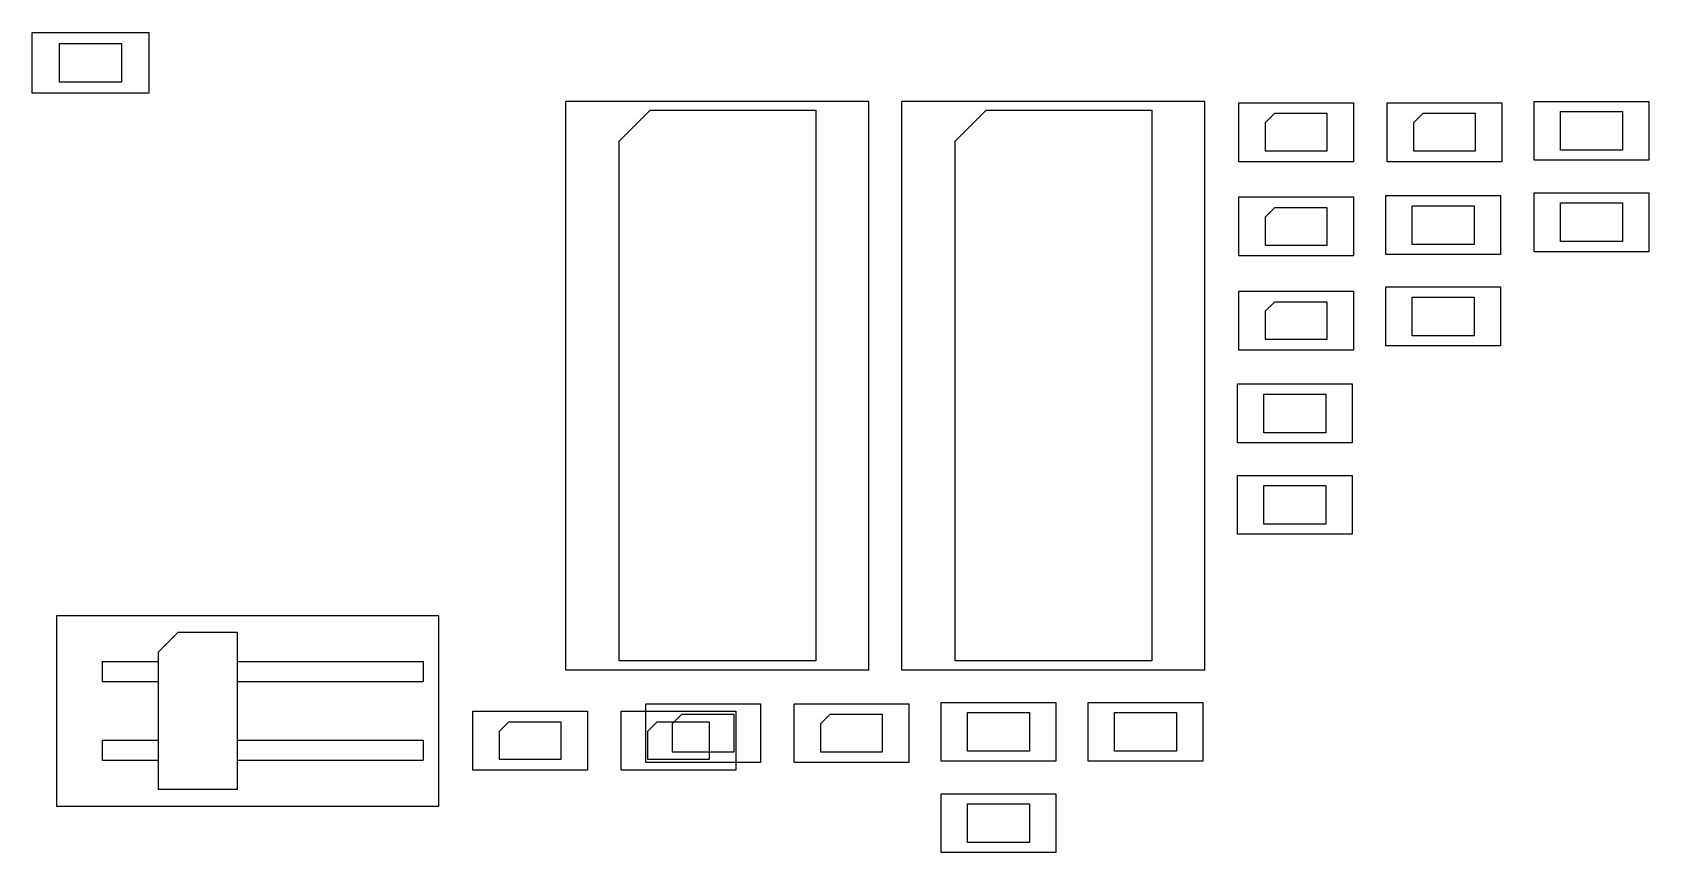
# Model space of a CAD drawing. Header units: metres. Extents: x 134.3 to 186.5, y -105.7 to -79.2.
import ezdxf

# ---------------------------------------------------------------- set-up
doc = ezdxf.new("R2010")
doc.units = ezdxf.units.M

msp = doc.modelspace()

# ---------------------------------------------------------------- linework, layer by layer
at = {"layer": 'FCrtYd', "color": 7}
for p, q in [((134.31, -81.18), (134.31, -79.22)), ((134.31, -79.22), (138.07, -79.22)), ((138.07, -79.22), (138.07, -81.18)), ((138.07, -81.18), (134.31, -81.18)), ((151.53, -81.45), (151.53, -99.8)), ((161.33, -81.45), (151.53, -81.45)), ((161.33, -99.8), (161.33, -81.45)), ((172.18, -81.45), (162.38, -81.45)), ((162.38, -81.45), (162.38, -99.8)), ((172.18, -99.8), (172.18, -81.45)), ((173.275, -83.395), (173.275, -81.495)), ((173.275, -81.495), (176.975, -81.495)), ((176.975, -81.495), (176.975, -83.395)), ((178.065, -81.495), (181.765, -81.495)), ((178.065, -83.395), (178.065, -81.495)), ((181.765, -81.495), (181.765, -83.395)), ((182.81, -81.45), (186.51, -81.45)), ((182.81, -83.35), (182.81, -81.45)), ((186.51, -81.45), (186.51, -83.35)), ((176.975, -83.395), (173.275, -83.395)), ((181.765, -83.395), (178.065, -83.395)), ((186.51, -83.35), (182.81, -83.35)), ((173.275, -86.435), (173.275, -84.535)), ((173.275, -84.535), (176.975, -84.535)), ((176.975, -84.535), (176.975, -86.435)), ((178.02, -84.49), (181.72, -84.49)), ((178.02, -86.39), (178.02, -84.49)), ((181.72, -84.49), (181.72, -86.39)), ((182.81, -86.3), (182.81, -84.4)), ((182.81, -84.4), (186.51, -84.4)), ((186.51, -84.4), (186.51, -86.3)), ((176.975, -86.435), (173.275, -86.435)), ((181.72, -86.39), (178.02, -86.39)), ((186.51, -86.3), (182.81, -86.3)), ((173.275, -89.475), (173.275, -87.575)), ((173.275, -87.575), (176.975, -87.575)), ((176.975, -87.575), (176.975, -89.475)), ((178.02, -87.44), (181.72, -87.44)), ((178.02, -89.34), (178.02, -87.44)), ((181.72, -87.44), (181.72, -89.34)), ((176.975, -89.475), (173.275, -89.475)), ((181.72, -89.34), (178.02, -89.34)), ((173.23, -90.57), (176.93, -90.57)), ((173.23, -92.47), (173.23, -90.57)), ((176.93, -90.57), (176.93, -92.47)), ((176.93, -92.47), (173.23, -92.47)), ((173.23, -95.42), (173.23, -93.52)), ((173.23, -93.52), (176.93, -93.52)), ((176.93, -93.52), (176.93, -95.42)), ((176.93, -95.42), (173.23, -95.42)), ((147.44, -98.05), (135.09, -98.05)), ((135.09, -98.05), (135.09, -104.2)), ((147.44, -104.2), (147.44, -98.05)), ((151.53, -99.8), (161.33, -99.8)), ((162.38, -99.8), (172.18, -99.8)), ((148.535, -101.135), (152.235, -101.135)), ((148.535, -103.035), (148.535, -101.135)), ((152.235, -101.135), (152.235, -103.035)), ((153.325, -103.035), (153.325, -101.135)), ((153.325, -101.135), (157.025, -101.135)), ((154.125, -100.895), (157.825, -100.895)), ((154.125, -102.795), (154.125, -100.895)), ((157.025, -101.135), (157.025, -103.035)), ((157.825, -100.895), (157.825, -102.795)), ((158.915, -102.795), (158.915, -100.895)), ((158.915, -100.895), (162.615, -100.895)), ((162.615, -100.895), (162.615, -102.795)), ((163.66, -102.75), (163.66, -100.85)), ((163.66, -100.85), (167.36, -100.85)), ((167.36, -100.85), (167.36, -102.75)), ((168.41, -100.85), (172.11, -100.85)), ((168.41, -102.75), (168.41, -100.85)), ((172.11, -100.85), (172.11, -102.75)), ((157.825, -102.795), (154.125, -102.795)), ((162.615, -102.795), (158.915, -102.795)), ((167.36, -102.75), (163.66, -102.75)), ((172.11, -102.75), (168.41, -102.75)), ((152.235, -103.035), (148.535, -103.035)), ((157.025, -103.035), (153.325, -103.035)), ((163.66, -105.7), (163.66, -103.8)), ((163.66, -103.8), (167.36, -103.8)), ((167.36, -103.8), (167.36, -105.7)), ((135.09, -104.2), (147.44, -104.2)), ((167.36, -105.7), (163.66, -105.7))]:
    msp.add_line(p, q, dxfattribs=at)
at = {"layer": 'FFab', "color": 5}
for p, q in [((135.19, -79.575), (137.19, -79.575)), ((135.19, -80.825), (135.19, -79.575)), ((137.19, -79.575), (137.19, -80.825)), ((137.19, -80.825), (135.19, -80.825)), ((153.265, -82.73), (154.265, -81.73)), ((154.265, -81.73), (159.615, -81.73)), ((159.615, -81.73), (159.615, -99.51)), ((164.115, -82.73), (165.115, -81.73)), ((165.115, -81.73), (170.465, -81.73)), ((170.465, -81.73), (170.465, -99.51)), ((174.425, -81.845), (174.125, -82.145)), ((176.125, -81.845), (174.425, -81.845)), ((176.125, -83.045), (176.125, -81.845)), ((179.215, -81.845), (178.915, -82.145)), ((180.915, -81.845), (179.215, -81.845)), ((180.915, -83.045), (180.915, -81.845)), ((183.66, -81.775), (185.66, -81.775)), ((183.66, -83.025), (183.66, -81.775)), ((185.66, -81.775), (185.66, -83.025)), ((174.125, -82.145), (174.125, -83.045)), ((178.915, -82.145), (178.915, -83.045)), ((153.265, -99.51), (153.265, -82.73)), ((164.115, -99.51), (164.115, -82.73)), ((174.125, -83.045), (176.125, -83.045)), ((178.915, -83.045), (180.915, -83.045)), ((185.66, -83.025), (183.66, -83.025)), ((174.425, -84.885), (174.125, -85.185)), ((176.125, -84.885), (174.425, -84.885)), ((176.125, -86.085), (176.125, -84.885)), ((178.87, -86.065), (178.87, -84.815)), ((178.87, -84.815), (180.87, -84.815)), ((180.87, -84.815), (180.87, -86.065)), ((183.66, -85.975), (183.66, -84.725)), ((183.66, -84.725), (185.66, -84.725)), ((185.66, -84.725), (185.66, -85.975)), ((174.125, -85.185), (174.125, -86.085)), ((174.125, -86.085), (176.125, -86.085)), ((180.87, -86.065), (178.87, -86.065)), ((185.66, -85.975), (183.66, -85.975)), ((174.425, -87.925), (174.125, -88.225)), ((176.125, -87.925), (174.425, -87.925)), ((176.125, -89.125), (176.125, -87.925)), ((178.87, -87.765), (180.87, -87.765)), ((178.87, -89.015), (178.87, -87.765)), ((180.87, -87.765), (180.87, -89.015)), ((174.125, -88.225), (174.125, -89.125)), ((174.125, -89.125), (176.125, -89.125)), ((180.87, -89.015), (178.87, -89.015)), ((174.08, -90.895), (176.08, -90.895)), ((174.08, -92.145), (174.08, -90.895)), ((176.08, -90.895), (176.08, -92.145)), ((176.08, -92.145), (174.08, -92.145)), ((174.08, -95.095), (174.08, -93.845)), ((174.08, -93.845), (176.08, -93.845)), ((176.08, -93.845), (176.08, -95.095)), ((176.08, -95.095), (174.08, -95.095)), ((138.39, -99.215), (139.025, -98.58)), ((139.025, -98.58), (140.93, -98.58)), ((140.93, -98.58), (140.93, -103.66)), ((136.57, -99.53), (136.57, -100.17)), ((136.57, -99.53), (138.39, -99.53)), ((138.39, -103.66), (138.39, -99.215)), ((140.93, -99.53), (146.93, -99.53)), ((146.93, -99.53), (146.93, -100.17)), ((159.615, -99.51), (153.265, -99.51)), ((170.465, -99.51), (164.115, -99.51)), ((136.57, -100.17), (138.39, -100.17)), ((140.93, -100.17), (146.93, -100.17)), ((155.275, -101.245), (154.975, -101.545)), ((156.975, -101.245), (155.275, -101.245)), ((156.975, -102.445), (156.975, -101.245)), ((160.065, -101.245), (159.765, -101.545)), ((161.765, -101.245), (160.065, -101.245)), ((161.765, -102.445), (161.765, -101.245)), ((164.51, -101.175), (166.51, -101.175)), ((164.51, -102.425), (164.51, -101.175)), ((166.51, -101.175), (166.51, -102.425)), ((169.26, -102.425), (169.26, -101.175)), ((169.26, -101.175), (171.26, -101.175)), ((171.26, -101.175), (171.26, -102.425)), ((149.685, -101.485), (149.385, -101.785)), ((149.385, -101.785), (149.385, -102.685)), ((151.385, -101.485), (149.685, -101.485)), ((151.385, -102.685), (151.385, -101.485)), ((154.475, -101.485), (154.175, -101.785)), ((154.175, -101.785), (154.175, -102.685)), ((156.175, -101.485), (154.475, -101.485)), ((154.975, -101.545), (154.975, -102.445)), ((156.175, -102.685), (156.175, -101.485)), ((159.765, -101.545), (159.765, -102.445)), ((136.57, -102.07), (138.39, -102.07)), ((136.57, -102.07), (136.57, -102.71)), ((140.93, -102.07), (146.93, -102.07)), ((146.93, -102.07), (146.93, -102.71)), ((136.57, -102.71), (138.39, -102.71)), ((140.93, -102.71), (146.93, -102.71)), ((149.385, -102.685), (151.385, -102.685)), ((154.175, -102.685), (156.175, -102.685)), ((154.975, -102.445), (156.975, -102.445)), ((159.765, -102.445), (161.765, -102.445)), ((166.51, -102.425), (164.51, -102.425)), ((171.26, -102.425), (169.26, -102.425)), ((140.93, -103.66), (138.39, -103.66)), ((164.51, -105.375), (164.51, -104.125)), ((164.51, -104.125), (166.51, -104.125)), ((166.51, -104.125), (166.51, -105.375)), ((166.51, -105.375), (164.51, -105.375))]:
    msp.add_line(p, q, dxfattribs=at)

doc.saveas('drawing.dxf')
